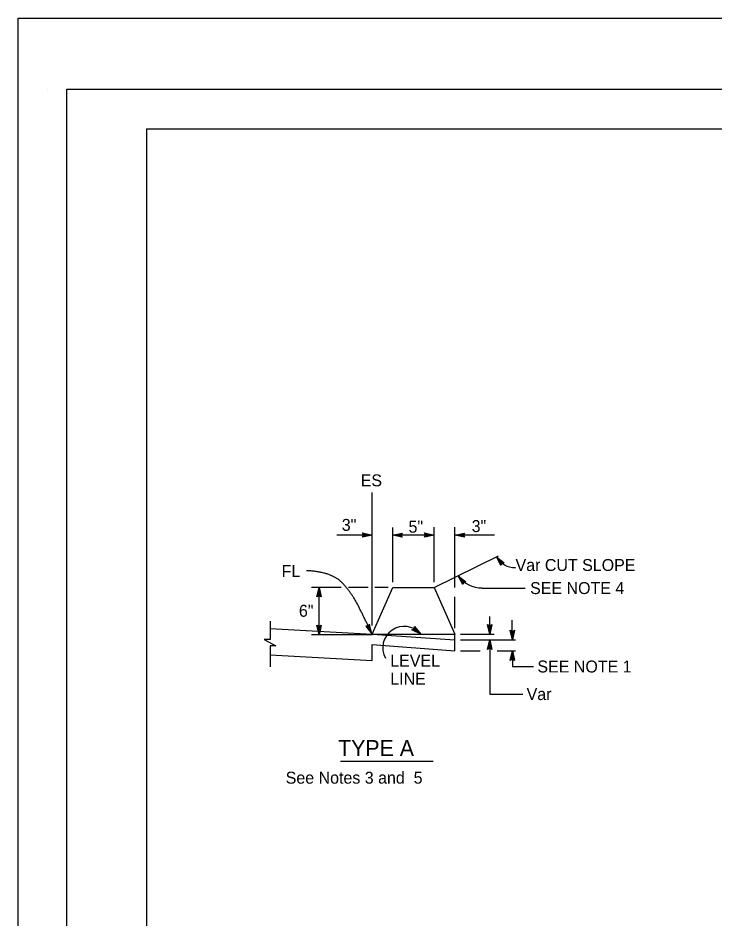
# Model space of a CAD drawing. Extents: x -894 to 866, y -476 to 714.
# Drawn here: x -894 to -457, y 148 to 714 of the extents above; entities that cross this region are included whole.
import ezdxf

# ---------------------------------------------------------------- set-up
doc = ezdxf.new("R2010")
doc.units = 0
for name, color, linetype in [('10 Sheet Format', 7, 'Continuous'), ('56 Stage 3 Anno', 7, 'Continuous'), ('57 Undefined', 7, 'Continuous'), ('60 Nongeo Data', 7, 'Continuous')]:
    doc.layers.add(name, color=color, linetype=linetype)

msp = doc.modelspace()

# ---------------------------------------------------------------- linework, layer by layer
at = {"layer": '10 Sheet Format'}
for p, q in [((-875.41, 668.96), (-875.41, 668.96)), ((-813.45, 643.96), (811.55, 643.96)), ((-813.45, 643.96), (-813.45, -406.04))]:
    msp.add_line(p, q, dxfattribs=at)
for points in [[(-894.04, 713.56), (865.96, 713.56), (865.96, -476.44), (-894.04, -476.44)], [(-863.43, 668.96), (836.57, 668.96), (836.57, -431.04), (-863.43, -431.04)], [(-863.43, 668.96), (836.57, 668.96), (836.57, -431.04), (-863.43, -431.04)]]:
    msp.add_lwpolyline(points, close=True, dxfattribs=at)
at = {"layer": '56 Stage 3 Anno'}
for p, q in [((-671.91, 332.25), (-671.91, 415.72)), ((-677.11, 389), (-677.91, 390.35)), ((-677.91, 390.35), (-677.91, 390.35)), ((-677.91, 390.35), (-671.91, 389)), ((-658.91, 359.58), (-658.91, 393.7)), ((-658.91, 389), (-652.91, 390.34)), ((-652.91, 390.34), (-653.71, 389)), ((-652.91, 390.33), (-652.91, 390.33)), ((-638.11, 389), (-638.91, 390.35)), ((-638.91, 390.35), (-638.91, 390.35)), ((-638.91, 390.35), (-632.91, 389)), ((-632.91, 359.58), (-632.91, 393.94)), ((-619.91, 356.21), (-619.91, 393.94)), ((-619.91, 389), (-613.91, 390.34)), ((-613.91, 390.34), (-614.71, 389)), ((-613.91, 390.33), (-613.91, 390.33)), ((-671.91, 389), (-693.94, 389)), ((-671.91, 389), (-677.91, 387.67)), ((-677.91, 387.67), (-677.11, 389)), ((-677.91, 387.67), (-677.91, 387.67)), ((-677.69, 389.99), (-673.29, 389.01)), ((-673.3, 389), (-677.67, 388.03)), ((-674.67, 389.01), (-677.49, 388.38)), ((-677.46, 389.63), (-674.67, 389.01)), ((-677.28, 389.28), (-676.05, 389.01)), ((-676.05, 389.01), (-677.26, 388.74)), ((-671.91, 389), (-671.91, 389)), ((-632.91, 389), (-658.91, 389)), ((-652.91, 387.67), (-658.91, 389)), ((-658.91, 389), (-658.91, 389)), ((-653.12, 388.02), (-657.53, 389)), ((-657.52, 389.01), (-653.14, 389.98)), ((-656.14, 389), (-653.32, 389.63)), ((-653.36, 388.38), (-656.14, 389)), ((-654.76, 389), (-653.55, 389.27)), ((-653.53, 388.73), (-654.76, 389)), ((-653.71, 389), (-652.91, 387.67)), ((-652.91, 387.67), (-652.91, 387.67)), ((-632.91, 389), (-638.91, 387.67)), ((-638.91, 387.67), (-638.11, 389)), ((-638.91, 387.67), (-638.91, 387.67)), ((-638.69, 389.99), (-634.29, 389.01)), ((-634.3, 389), (-638.67, 388.03)), ((-635.67, 389.01), (-638.49, 388.38)), ((-638.46, 389.63), (-635.67, 389.01)), ((-638.28, 389.28), (-637.05, 389.01)), ((-637.05, 389.01), (-638.26, 388.74)), ((-632.91, 389), (-632.91, 389)), ((-595.07, 389), (-619.91, 389)), ((-613.91, 387.67), (-619.91, 389)), ((-619.91, 389), (-619.91, 389)), ((-614.12, 388.02), (-618.53, 389)), ((-618.52, 389.01), (-614.14, 389.98)), ((-617.14, 389), (-614.32, 389.63)), ((-614.36, 388.38), (-617.14, 389)), ((-615.76, 389), (-614.55, 389.27)), ((-614.53, 388.73), (-615.76, 389)), ((-614.71, 389), (-613.91, 387.67)), ((-613.91, 387.67), (-613.91, 387.67)), ((-590.99, 369.97), (-593.79, 375.44)), ((-593.79, 375.44), (-593.79, 375.44)), ((-593.79, 375.44), (-588.93, 371.67)), ((-590.85, 370.36), (-592.91, 374.38)), ((-592.9, 374.37), (-589.36, 371.63)), ((-590.72, 370.77), (-592.02, 373.31)), ((-592.02, 373.31), (-589.74, 371.54)), ((-590.57, 371.13), (-591.14, 372.25)), ((-591.14, 372.25), (-590.16, 371.49)), ((-590.47, 371.44), (-590.99, 369.97)), ((-590.99, 369.97), (-590.99, 369.97)), ((-588.93, 371.67), (-590.47, 371.44)), ((-588.93, 371.67), (-588.93, 371.67)), ((-615.01, 357.93), (-617.83, 363.39)), ((-617.83, 363.39), (-617.83, 363.39)), ((-617.83, 363.39), (-612.96, 359.64)), ((-614.88, 358.32), (-616.94, 362.33)), ((-616.93, 362.32), (-613.39, 359.59)), ((-614.75, 358.73), (-616.06, 361.27)), ((-616.06, 361.27), (-613.77, 359.5)), ((-614.6, 359.09), (-615.17, 360.21)), ((-615.17, 360.21), (-614.19, 359.45)), ((-614.5, 359.4), (-615.01, 357.93)), ((-615.01, 357.93), (-615.01, 357.93)), ((-612.96, 359.64), (-614.5, 359.4)), ((-612.96, 359.64), (-612.96, 359.64)), ((-691.23, 356.19), (-709.87, 356.19)), ((-706.47, 350.19), (-705.13, 356.19)), ((-705.13, 350.99), (-706.47, 350.19)), ((-706.11, 350.4), (-705.13, 354.81)), ((-705.75, 350.64), (-705.13, 353.42)), ((-705.4, 350.81), (-705.13, 352.04)), ((-705.13, 356.19), (-705.13, 356.19)), ((-705.13, 356.19), (-703.8, 350.19)), ((-705.13, 326.4), (-705.13, 356.19)), ((-705.13, 353.42), (-704.5, 350.6)), ((-705.13, 352.04), (-704.86, 350.83)), ((-703.8, 350.19), (-705.13, 350.99)), ((-705.12, 354.79), (-704.16, 350.42)), ((-674.43, 356.19), (-686.75, 356.19)), ((-661.69, 356.19), (-670.18, 356.19)), ((-602.76, 355.77), (-575.72, 355.77)), ((-706.47, 350.19), (-706.47, 350.19)), ((-703.8, 350.19), (-703.8, 350.19)), ((-619.91, 330.53), (-619.91, 350.21)), ((-598.03, 326.89), (-598.03, 337.9)), ((-583.88, 326.89), (-583.88, 335.66)), ((-705.13, 326.4), (-706.46, 332.4)), ((-706.46, 332.4), (-706.46, 332.4)), ((-706.46, 332.4), (-705.13, 331.6)), ((-705.13, 327.79), (-706.1, 332.16)), ((-705.12, 329.16), (-705.75, 331.99)), ((-705.12, 330.54), (-705.39, 331.75)), ((-705.13, 331.6), (-703.79, 332.4)), ((-703.79, 332.4), (-705.13, 326.4)), ((-704.14, 332.18), (-705.13, 327.78)), ((-704.5, 331.95), (-705.12, 329.16)), ((-704.85, 331.77), (-705.12, 330.54)), ((-703.79, 332.4), (-703.79, 332.4)), ((-674.32, 331.8), (-675.88, 331.91)), ((-675.88, 331.91), (-675.88, 331.91)), ((-675.88, 331.91), (-672, 327.14)), ((-675.46, 331.88), (-672.62, 328.38)), ((-675.04, 331.83), (-673.23, 329.61)), ((-674.65, 331.83), (-673.85, 330.85)), ((-673.49, 333.1), (-674.32, 331.8)), ((-673.85, 330.85), (-674.15, 332.05)), ((-673.23, 329.61), (-673.93, 332.42)), ((-672.62, 328.39), (-673.7, 332.73)), ((-672, 327.14), (-673.49, 333.1)), ((-673.49, 333.1), (-673.49, 333.1)), ((-646.95, 329.49), (-645.51, 330.06)), ((-641.37, 326.92), (-646.95, 329.49)), ((-646.95, 329.49), (-646.95, 329.49)), ((-642.48, 327.76), (-646.55, 329.63)), ((-643.57, 328.59), (-646.2, 329.8)), ((-644.67, 329.43), (-645.79, 329.95)), ((-645.51, 330.06), (-645.34, 331.61)), ((-645.48, 330.39), (-644.67, 329.43)), ((-645.41, 330.77), (-643.57, 328.59)), ((-645.38, 331.2), (-642.47, 327.75)), ((-645.34, 331.61), (-645.34, 331.61)), ((-645.34, 331.61), (-641.37, 326.92)), ((-598.03, 326.89), (-599.36, 332.89)), ((-599.36, 332.89), (-599.36, 332.89)), ((-599.36, 332.89), (-598.03, 332.09)), ((-598.03, 328.28), (-599, 332.65)), ((-598.03, 329.65), (-598.65, 332.47)), ((-598.03, 331.03), (-598.29, 332.24)), ((-598.03, 332.09), (-596.69, 332.89)), ((-596.69, 332.89), (-598.03, 326.89)), ((-597.05, 332.67), (-598.03, 328.27)), ((-597.4, 332.44), (-598.03, 329.65)), ((-597.75, 332.26), (-598.03, 331.03)), ((-596.69, 332.89), (-596.69, 332.89)), ((-583.81, 323.28), (-585.14, 329.28)), ((-585.14, 329.28), (-585.14, 329.28)), ((-585.14, 329.28), (-583.81, 328.48)), ((-583.81, 324.67), (-584.78, 329.05)), ((-583.8, 326.04), (-584.43, 328.87)), ((-583.8, 327.43), (-584.07, 328.63)), ((-583.81, 328.48), (-582.47, 329.28)), ((-582.47, 329.28), (-583.81, 323.28)), ((-582.82, 329.07), (-583.8, 324.66)), ((-583.18, 328.83), (-583.8, 326.04)), ((-583.53, 328.66), (-583.8, 327.43)), ((-582.47, 329.28), (-582.47, 329.28)), ((-671.87, 326.4), (-709.87, 326.4)), ((-705.13, 326.4), (-705.13, 326.4)), ((-672, 327.14), (-672, 327.14)), ((-641.37, 326.92), (-641.37, 326.92)), ((-616.48, 326.89), (-595.17, 326.89)), ((-616.48, 323.28), (-581.96, 323.28)), ((-599.37, 317.28), (-598.03, 323.28)), ((-598.03, 326.89), (-598.03, 326.89)), ((-598.03, 323.28), (-598.03, 289.24)), ((-598.03, 323.28), (-598.03, 323.28)), ((-598.03, 323.28), (-596.7, 317.28)), ((-583.81, 323.28), (-583.81, 323.28)), ((-598.03, 318.08), (-599.37, 317.28)), ((-599.37, 317.28), (-599.37, 317.28)), ((-599.01, 317.5), (-598.03, 321.9)), ((-598.65, 317.73), (-598.03, 320.52)), ((-598.31, 317.91), (-598.03, 319.14)), ((-598.03, 321.89), (-597.06, 317.52)), ((-598.03, 320.52), (-597.41, 317.69)), ((-598.03, 319.14), (-597.76, 317.93)), ((-596.7, 317.28), (-598.03, 318.08)), ((-596.7, 317.28), (-596.7, 317.28)), ((-616.48, 316.4), (-603.99, 316.4)), ((-593.29, 316.4), (-581.96, 316.4)), ((-585.15, 310.4), (-583.81, 316.4)), ((-583.81, 311.2), (-585.15, 310.4)), ((-584.79, 310.62), (-583.81, 315.02)), ((-584.43, 310.85), (-583.81, 313.64)), ((-584.08, 311.03), (-583.81, 312.26)), ((-583.81, 316.4), (-583.81, 306.54)), ((-583.81, 316.4), (-583.81, 316.4)), ((-583.81, 316.4), (-582.48, 310.4)), ((-583.81, 313.64), (-583.18, 310.81)), ((-583.81, 312.26), (-583.54, 311.05)), ((-582.48, 310.4), (-583.81, 311.2)), ((-583.8, 315.01), (-582.83, 310.64)), ((-585.15, 310.4), (-585.15, 310.4)), ((-583.81, 306.54), (-570.65, 306.54)), ((-582.48, 310.4), (-582.48, 310.4)), ((-598.03, 289.24), (-577.26, 289.24))]:
    msp.add_line(p, q, dxfattribs=at)
for centre, radius, start, end in [((-582.46, 381.52), 12.85, 208.2263, 272.2315), ((-603.2, 373.81), 17.96, 215.4508, 271.4006), ((-651.74, 318.3), 13.46, 39.7763, 209.2211)]:
    msp.add_arc(centre, radius, start, end, dxfattribs=at)
msp.add_open_spline([(-672, 327.14), (-675.91, 335.32), (-684.63, 353.01), (-697.59, 365.97), (-713.08, 366.7)], degree=2, dxfattribs=at)
at = {"layer": '57 Undefined'}
msp.add_line((-691.62, 247.04), (-633.63, 247.04), dxfattribs=at)
at = {"layer": '60 Nongeo Data'}
for p, q in [((-632.91, 356.19), (-592.53, 376.06)), ((-671.91, 326.89), (-658.91, 356.19)), ((-658.91, 356.19), (-632.91, 356.19)), ((-632.91, 356.19), (-619.9, 326.89)), ((-735.88, 335.08), (-735.88, 323.46)), ((-735.88, 330.44), (-671.87, 326.89)), ((-735.88, 323.46), (-739.6, 323.46)), ((-739.6, 323.46), (-732.21, 319.53)), ((-671.87, 326.89), (-619.91, 323.28)), ((-671.87, 326.89), (-619.9, 326.89)), ((-619.91, 316.4), (-619.91, 326.89)), ((-732.21, 319.53), (-735.88, 319.53)), ((-735.88, 319.53), (-735.88, 306.39)), ((-671.91, 320.3), (-619.91, 316.4)), ((-671.91, 310.29), (-671.91, 320.3)), ((-735.88, 313.85), (-671.91, 310.29))]:
    msp.add_line(p, q, dxfattribs=at)

# ---------------------------------------------------------------- texts
at = {"layer": '57 Undefined'}
for s, height, p in [('ES', 7.5, (-679.02, 419.64)), ('3"', 7.5, (-690.89, 391.68)), ('5"', 7.5, (-649, 390.54)), ('3"', 7.5, (-609.4, 390.92)), ('Var CUT SLOPE', 7.5, (-581.86, 366.5)), ('FL', 7.5, (-728.61, 362.67)), ('SEE NOTE 4', 7.5, (-572.72, 352.02)), ('6"', 7.5, (-717.78, 337.76)), ('LEVEL', 7.5, (-660.46, 306.52)), ('SEE NOTE 1', 7.5, (-568.13, 302.79)), ('LINE', 7.5, (-660.46, 295.08)), ('Var', 7.5, (-574.91, 285.49)), ('TYPE A', 10, (-693.16, 250.39)), ('See Notes 3 and  5', 7.5, (-726.08, 233.01))]:
    msp.add_text(s, height=height, dxfattribs=at).set_placement(p)

doc.saveas('drawing.dxf')
